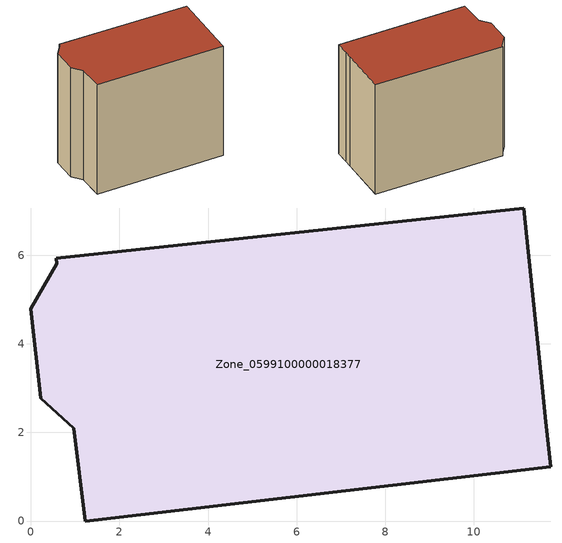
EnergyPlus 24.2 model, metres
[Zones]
Zone_0599100000018377
 floor ground (C_G): 0.22,2.77 0,4.8 0.58,5.81 0.57,5.94 11.13,7.07 11.55,3.03 11.62,2.35 11.74,1.22 1.23,0 0.97,2.09 z0
 wall outside (C_F): 0,4.8 0.22,2.77 0.97,2.09 1.23,0 11.74,1.22 11.62,2.35 11.55,3.03 11.13,7.07 0.57,5.94 0.58,5.81 0,4.8 z0:9.81
 roof outside (C_R): 11.55,3.03 11.13,7.07 0.57,5.94 0.58,5.81 0,4.8 0.22,2.77 0.97,2.09 1.23,0 11.74,1.22 11.62,2.35 z9.81
[BUILDING]
Pand.0599100000018377: North Axis=0; Terrain=City; Loads Convergence Tolerance Value=0.04; Temperature Convergence Tolerance Value=0.4; Solar Distribution=FullExterior; Maximum Number of Warmup Days=25; Minimum Number of Warmup Days=1
[Site:Location]
Rotterdam.The.Hague.AP_ZH_NLD Design_Conditions: Latitude=51.96; Longitude=4.45; Time Zone=1; Elevation=-4.5
[SITE:GROUNDTEMPERATURE:BUILDINGSURFACE]
18, 18, 18, 18, 18, 18, 18, 18, 18, 18, 18, 18
[MATERIAL] Thermal Absorptance=0.9; Solar Absorptance=0.7; Visible Absorptance=0.7
Name | Roughness | Thickness | Conductivity | Density | Specific Heat
G.TI.1946 | MediumSmooth | 0.15 | 1 | 540 | 1210
F.TI.1946 | Rough | 0.3 | 0.857143 | 1920 | 840
R.TI.1946 | MediumRough | 0.2 | 0.1 | 1500 | 1000
[CONSTRUCTION]
C_G: G.TI.1946
C_F: F.TI.1946
C_R: R.TI.1946
[ZONE]
Zone_0599100000018377: Type=1; Multiplier=1; Ceiling Height=Autocalculate; Volume=Autocalculate; Floor Area=autocalculate; Part of Total Floor Area=Yes
[ZONEINFILTRATION:DESIGNFLOWRATE]
Infil_Zone_0599100000018377: Zone or ZoneList or Space or SpaceList=Zone_0599100000018377; Schedule=AlwaysOn; Design Flow Rate Calculation Method=Flow/Area; Flow Rate per Floor Area=0.003; Constant Term Coefficient=1; Temperature Term Coefficient=0; Velocity Term Coefficient=0; Velocity Squared Term Coefficient=0
[HVACTEMPLATE:ZONE:IDEALLOADSAIRSYSTEM]
Zone_0599100000018377: Maximum Heating Supply Air Temperature=50; Minimum Cooling Supply Air Temperature=13; Maximum Heating Supply Air Humidity Ratio=0.0156; Minimum Cooling Supply Air Humidity Ratio=0.0077; Heating Limit=NoLimit; Cooling Limit=NoLimit; Dehumidification Control Type=ConstantSensibleHeatRatio; Cooling Sensible Heat Ratio=0.7; Dehumidification Setpoint=60; Humidification Control Type=None; Humidification Setpoint=30; Outdoor Air Method=None; Outdoor Air Flow Rate per Person=0.00944; Outdoor Air Flow Rate per Zone Floor Area=0; Outdoor Air Flow Rate per Zone=0; Demand Controlled Ventilation Type=None; Outdoor Air Economizer Type=NoEconomizer; Heat Recovery Type=None; Sensible Heat Recovery Effectiveness=0.7; Latent Heat Recovery Effectiveness=0.65
[ZONECONTROL:THERMOSTAT]
ThermostatControl_Zone_0599100000018377: Zone or ZoneList=Zone_0599100000018377; Control Type Schedule=DualSetpointControlType; Control 1=Thermostat_Zone_0599100000018377; Temperature Difference Between Cutout And Setpoint=0
[THERMOSTATSETPOINT:DUALSETPOINT]
Thermostat_Zone_0599100000018377: Heating Setpoint Temperature Schedule=HeatingSetpoint_Zone_0599100000018377; Cooling Setpoint Temperature Schedule=CoolingSetpoint_Zone_0599100000018377
[SCHEDULE:COMPACT]
HeatingSetpoint_Zone_0599100000018377: Through: 12/31, For: AllDays, Until: 24:00, 21
CoolingSetpoint_Zone_0599100000018377: Through: 12/31, For: AllDays, Until: 24:00, 24
DualSetpointControlType: Through: 12/31, For: AllDays, Until: 24:00, 4
AlwaysOn: Through: 12/31, For: AllDays, Until: 24:00, 1
